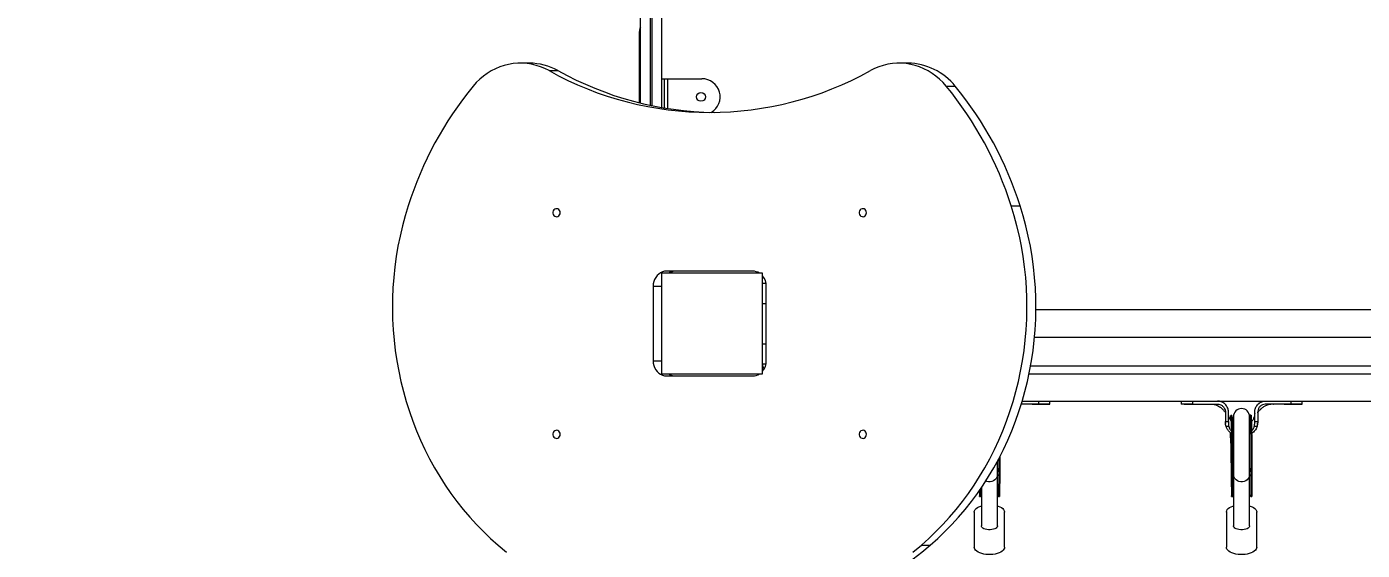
# Model space of a CAD drawing. Header units: millimetres. Extents: x -4213 to 6276, y -6120 to 3870.
# Drawn here: x -1374 to -50, y -673 to -153 of the extents above; entities that cross this region are included whole.
import ezdxf

# ---------------------------------------------------------------- set-up
doc = ezdxf.new("R2010")
doc.units = ezdxf.units.MM
for name, color, linetype in [('DIKOM_ОБЪЕКТ', 7, 'Continuous'), ('DIKOM_РАЗМЕР_ЗОНА', 7, 'Continuous'), ('DIKOM_РАЗМЕР_ОБЪЕКТА', 7, 'Continuous')]:
    doc.layers.add(name, color=color, linetype=linetype)
doc.styles.add('style1', font='arial.ttf', dxfattribs={"width": 0.8})
doc.dimstyles.new('1-50', dxfattribs={"dimtxt": 300, "dimasz": 200, "dimexe": 100, "dimexo": 0, "dimgap": 100, "dimtad": 1, "dimtxsty": 'style1', "dimcen": 200, "dimclrd": 7, "dimclre": 7, "dimclrt": 7, "dimadec": 1, "dimazin": 2, "dimtfac": 1, "dimtmove": 0, "dimatfit": 2, "dimfxl": 0, "dimlwd": 25, "dimlwe": 18, "dimarcsym": 0})

# ---------------------------------------------------------------- blocks, each defined once
blk = doc.blocks.new('*D10')
at = {"layer": 'Defpoints', "color": 0, "transparency": 16777216}
for p in [(-1727.9, 1809.5), (-15.3, -2213.8), (5045.7, -2213.8)]:
    blk.add_point(p, dxfattribs=at)
at = {"layer": 'DIKOM_РАЗМЕР_ОБЪЕКТА', "color": 7, "lineweight": 18, "transparency": 16777216}
for p, q in [((-1727.9, 1809.5), (5145.7, 1809.5)), ((-15.3, -2213.8), (5145.7, -2213.8))]:
    blk.add_line(p, q, dxfattribs=at)
at = {"layer": 'DIKOM_РАЗМЕР_ОБЪЕКТА', "color": 7, "lineweight": 25, "transparency": 16777216}
blk.add_line((5045.7, 1609.5), (5045.7, -2013.8), dxfattribs=at)
at = {"layer": 'DIKOM_РАЗМЕР_ОБЪЕКТА', "color": 7, "transparency": 16777216}
for points in [[(5012.4, 1609.5), (5079.1, 1609.5), (5045.7, 1809.5)], [(5012.4, -2013.8), (5079.1, -2013.8), (5045.7, -2213.8)]]:
    blk.add_solid(points, dxfattribs=at)
at = {"layer": 'DIKOM_РАЗМЕР_ОБЪЕКТА', "color": 7, "transparency": 16777216, "insert": (4792.6, -133.9), "char_height": 300, "attachment_point": 5, "rotation": 90, "style": 'style1'}
blk.add_mtext('4000', dxfattribs=at)
blk = doc.blocks.new('*D11')
at = {"layer": 'Defpoints', "color": 0, "transparency": 16777216}
for p in [(-2152.1, 1385.2), (2355.2, -47.8), (2355.2, -4950.7)]:
    blk.add_point(p, dxfattribs=at)
at = {"layer": 'DIKOM_РАЗМЕР_ОБЪЕКТА', "color": 7, "lineweight": 18, "transparency": 16777216}
for p, q in [((-2152.1, 1385.2), (-2152.1, -5050.7)), ((2355.2, -47.8), (2355.2, -5050.7))]:
    blk.add_line(p, q, dxfattribs=at)
at = {"layer": 'DIKOM_РАЗМЕР_ОБЪЕКТА', "color": 7, "lineweight": 25, "transparency": 16777216}
blk.add_line((-1952.1, -4950.7), (2155.2, -4950.7), dxfattribs=at)
at = {"layer": 'DIKOM_РАЗМЕР_ОБЪЕКТА', "color": 7, "transparency": 16777216}
for points in [[(-1952.1, -4917.4), (-1952.1, -4984), (-2152.1, -4950.7)], [(2155.2, -4917.4), (2155.2, -4984), (2355.2, -4950.7)]]:
    blk.add_solid(points, dxfattribs=at)
at = {"layer": 'DIKOM_РАЗМЕР_ОБЪЕКТА', "color": 7, "transparency": 16777216, "insert": (229.8, -4697.5), "char_height": 300, "attachment_point": 5, "style": 'style1'}
blk.add_mtext('4500', dxfattribs=at)
blk = doc.blocks.new('*D12')
at = {"layer": 'Defpoints', "color": 0, "transparency": 16777216}
for p in [(-2081.4, 3870.1), (324.2, -3713.8), (6175.9, -3713.8)]:
    blk.add_point(p, dxfattribs=at)
at = {"layer": 'DIKOM_РАЗМЕР_ЗОНА', "color": 7, "lineweight": 18, "transparency": 16777216}
for p, q in [((-2081.4, 3870.1), (6275.9, 3870.1)), ((324.2, -3713.8), (6275.9, -3713.8))]:
    blk.add_line(p, q, dxfattribs=at)
at = {"layer": 'DIKOM_РАЗМЕР_ЗОНА', "color": 7, "lineweight": 25, "transparency": 16777216}
blk.add_line((6175.9, 3670.1), (6175.9, -3513.8), dxfattribs=at)
at = {"layer": 'DIKOM_РАЗМЕР_ЗОНА', "color": 7, "transparency": 16777216}
for points in [[(6142.6, 3670.1), (6209.2, 3670.1), (6175.9, 3870.1)], [(6142.6, -3513.8), (6209.2, -3513.8), (6175.9, -3713.8)]]:
    blk.add_solid(points, dxfattribs=at)
at = {"layer": 'DIKOM_РАЗМЕР_ЗОНА', "color": 7, "transparency": 16777216, "insert": (5922.7, -112.7), "char_height": 300, "attachment_point": 5, "rotation": 90, "style": 'style1'}
blk.add_mtext('7600', dxfattribs=at)
blk = doc.blocks.new('*D13')
at = {"layer": 'Defpoints', "color": 0, "transparency": 16777216}
for p in [(-4212.8, 1738.8), (3855.2, -47.8), (3855.2, -6019.8)]:
    blk.add_point(p, dxfattribs=at)
at = {"layer": 'DIKOM_РАЗМЕР_ЗОНА', "color": 7, "lineweight": 18, "transparency": 16777216}
for p, q in [((-4212.8, 1738.8), (-4212.8, -6119.8)), ((3855.2, -47.8), (3855.2, -6119.8))]:
    blk.add_line(p, q, dxfattribs=at)
at = {"layer": 'DIKOM_РАЗМЕР_ЗОНА', "color": 7, "lineweight": 25, "transparency": 16777216}
blk.add_line((-4012.8, -6019.8), (3655.2, -6019.8), dxfattribs=at)
at = {"layer": 'DIKOM_РАЗМЕР_ЗОНА', "color": 7, "transparency": 16777216}
for points in [[(-4012.8, -5986.5), (-4012.8, -6053.1), (-4212.8, -6019.8)], [(3655.2, -5986.5), (3655.2, -6053.1), (3855.2, -6019.8)]]:
    blk.add_solid(points, dxfattribs=at)
at = {"layer": 'DIKOM_РАЗМЕР_ЗОНА', "color": 7, "transparency": 16777216, "insert": (310.3, -5766.6), "char_height": 300, "attachment_point": 5, "style": 'style1'}
blk.add_mtext('8100', dxfattribs=at)

msp = doc.modelspace()

# ---------------------------------------------------------------- linework, layer by layer
at = {"layer": 'DIKOM_ОБЪЕКТ', "color": 7, "linetype": 'Continuous', "lineweight": 15}
for p, q in [((-765.822, -228.89), (-765.822, -99.824)), ((-756.322, -99.824), (-756.322, -231.081)), ((-754.321, -231.504), (-754.321, -99.824)), ((-744.821, -99.824), (-744.821, -233.338)), ((-766.821, -228.642), (-766.821, -157.824)), ((-766.821, -157.824), (-765.822, -157.824)), ((-875.975, -189.375), (-884.855, -189.375)), ((-856.458, -196.781), (-847.578, -196.781)), ((-500.584, -189.375), (-509.463, -189.375)), ((-744.821, -204.824), (-741.821, -204.824)), ((-741.821, -233.856), (-741.821, -204.824)), ((-741.821, -204.824), (-738.821, -204.824)), ((-738.821, -204.824), (-704.821, -204.824)), ((-738.821, -234.345), (-738.821, -204.824)), ((-462.539, -212.272), (-453.66, -212.272)), ((-398.151, -331.048), (-389.272, -331.048)), ((-654.602, -395.824), (-739.716, -395.824)), ((-744.821, -397.824), (-744.821, -497.824)), ((-644.822, -397.824), (-744.821, -397.824)), ((-644.822, -497.824), (-644.822, -397.824)), ((-644.822, -407.824), (-641.284, -407.824)), ((-753.309, -410.824), (-753.309, -484.824)), ((-753.309, -410.824), (-744.821, -410.824)), ((-641.009, -484.824), (-641.009, -410.824)), ((-644.822, -427.824), (-641.009, -427.824)), ((51.178, -434.325), (-373.719, -434.325)), ((-375.085, -461.325), (51.178, -461.325)), ((-644.822, -467.824), (-641.009, -467.824)), ((-753.309, -484.824), (-744.821, -484.824)), ((-644.822, -487.824), (-641.284, -487.824)), ((-378.96, -489.824), (45.179, -489.824)), ((-744.821, -497.824), (-644.822, -497.824)), ((-739.716, -499.824), (-654.602, -499.824)), ((-380.51, -497.824), (25.179, -497.824)), ((-371.104, -527.824), (-388.217, -527.824)), ((-387.308, -524.824), (25.179, -524.824)), ((-371.104, -524.824), (-371.104, -527.824)), ((-365.1, -527.824), (-359.821, -527.824)), ((-359.821, -527.824), (-359.821, -524.824)), ((-229.821, -524.824), (-229.821, -527.824)), ((-222.683, -527.824), (-229.801, -527.824)), ((-218.539, -524.824), (-218.539, -527.824)), ((-218.539, -527.824), (-193.836, -527.824)), ((-152.439, -527.038), (-153.257, -527.786)), ((-121.104, -527.824), (-145.821, -527.824)), ((-121.104, -524.824), (-121.104, -527.824)), ((-115.1, -527.824), (-109.821, -527.824)), ((-109.821, -527.824), (-109.821, -524.824)), ((-185.822, -535.824), (-185.822, -536.824)), ((-185.822, -536.824), (-185.822, -544.963)), ((-182.821, -536.824), (-182.821, -535.824)), ((-182.821, -544.963), (-182.821, -536.824)), ((-179.481, -539.13), (-180.481, -539.143)), ((-177.821, -540.257), (-177.821, -597.726)), ((-161.821, -597.726), (-161.821, -540.257)), ((-160.485, -538.888), (-161.485, -538.901)), ((-156.821, -536.824), (-156.821, -535.824)), ((-156.821, -544.963), (-156.821, -536.824)), ((-153.821, -535.824), (-153.821, -536.824)), ((-153.821, -536.824), (-153.821, -544.963)), ((-185.822, -544.963), (-182.821, -544.963)), ((-185.79, -546.454), (-185.773, -547.175)), ((-185.789, -546.475), (-185.737, -547.172)), ((-182.436, -550.173), (-185.154, -550.173)), ((-154.489, -550.173), (-157.207, -550.173)), ((-156.821, -544.963), (-153.821, -544.963)), ((-153.911, -547.596), (-153.886, -546.901)), ((-180.585, -566.51), (-180.148, -606.464)), ((-411.821, -597.726), (-411.821, -584.308)), ((-410.502, -595.001), (-410.686, -618.509)), ((-410.502, -595.001), (-409.502, -594.989)), ((-409.502, -594.989), (-409.687, -618.497)), ((-179.5, -595.041), (-179.691, -619.427)), ((-179.498, -595.244), (-179.683, -618.752)), ((-179.5, -595.041), (-179.498, -595.244)), ((-179.498, -595.244), (-178.498, -595.231)), ((-178.498, -595.231), (-178.683, -618.739)), ((-178.496, -594.874), (-178.34, -593.744)), ((-160.502, -595.001), (-160.686, -618.509)), ((-160.502, -595.001), (-159.502, -594.989)), ((-159.502, -594.989), (-159.687, -618.497)), ((-411.821, -648.647), (-411.821, -597.726)), ((-177.821, -597.726), (-177.821, -648.647)), ((-161.821, -648.647), (-161.821, -597.726)), ((-429.644, -613.397), (-429.691, -619.427)), ((-429.641, -613.392), (-429.683, -618.752)), ((-429.683, -618.752), (-428.683, -618.739)), ((-429.668, -619.68), (-428.658, -619.667)), ((-428.629, -611.924), (-428.683, -618.739)), ((-427.821, -610.738), (-427.821, -648.647)), ((-410.767, -619.438), (-409.768, -619.426)), ((-410.686, -618.509), (-409.687, -618.497)), ((-179.683, -618.752), (-178.683, -618.739)), ((-179.668, -619.68), (-178.658, -619.667)), ((-160.767, -619.438), (-159.768, -619.426)), ((-160.686, -618.509), (-159.687, -618.497)), ((-434.821, -635.021), (-434.821, -669.861)), ((-404.821, -669.861), (-404.821, -635.021)), ((-184.821, -635.021), (-184.821, -669.861)), ((-154.821, -669.861), (-154.821, -635.021)), ((-487.303, -667.717), (-478.424, -667.717))]:
    msp.add_line(p, q, dxfattribs=at)
at = {"layer": 'DIKOM_ОБЪЕКТ', "color": 7, "linetype": 'Continuous', "lineweight": 15, "flags": 128}
for points in [[(-856.458, -196.781), (-860.614, -194.688), (-864.897, -192.93), (-869.283, -191.517), (-873.75, -190.456), (-878.274, -189.753), (-882.833, -189.411), (-887.402, -189.432), (-891.958, -189.816), (-896.477, -190.56), (-900.936, -191.662), (-905.311, -193.115), (-909.58, -194.912), (-913.721, -197.043), (-917.713, -199.498), (-921.533, -202.263), (-925.164, -205.325), (-928.585, -208.667), (-931.779, -212.272)], [(-462.539, -212.272), (-465.734, -208.667), (-469.155, -205.325), (-472.785, -202.263), (-476.606, -199.498), (-480.597, -197.043), (-484.738, -194.912), (-489.007, -193.115), (-493.383, -191.662), (-497.841, -190.56), (-502.361, -189.816), (-506.917, -189.432), (-511.486, -189.411), (-516.044, -189.753), (-520.569, -190.456), (-525.036, -191.517), (-529.422, -192.93), (-533.704, -194.688), (-537.861, -196.781)], [(-996.167, -331.048), (-999.158, -340.917), (-1001.836, -350.894), (-1004.2, -360.967), (-1006.245, -371.125), (-1007.97, -381.355), (-1009.373, -391.644), (-1010.451, -401.982), (-1011.204, -412.354), (-1011.63, -422.749), (-1011.729, -433.154), (-1011.502, -443.556), (-1010.947, -453.944), (-1010.067, -464.304), (-1008.861, -474.624), (-1007.332, -484.892), (-1005.481, -495.095), (-1003.31, -505.221), (-1000.823, -515.258), (-998.021, -525.193), (-994.909, -535.016), (-991.49, -544.713), (-987.769, -554.274), (-983.749, -563.687), (-979.436, -572.94), (-974.835, -582.023), (-969.951, -590.924), (-964.79, -599.632), (-959.359, -608.138), (-953.663, -616.432), (-947.711, -624.502), (-941.508, -632.339), (-935.063, -639.934), (-928.383, -647.278), (-921.476, -654.362), (-914.351, -661.178), (-907.015, -667.717)], [(-845.358, -337.824), (-845.519, -336.645), (-845.988, -335.571), (-846.723, -334.697), (-847.659, -334.101), (-848.712, -333.836), (-849.79, -333.925), (-850.796, -334.36), (-851.64, -335.104), (-852.249, -336.089), (-852.568, -337.228), (-852.568, -338.421), (-852.249, -339.56), (-851.64, -340.545), (-850.796, -341.289), (-849.79, -341.724), (-848.712, -341.813), (-847.659, -341.548), (-846.723, -340.952), (-845.988, -340.078), (-845.519, -339.004), (-845.358, -337.824)], [(-541.711, -337.824), (-541.872, -336.645), (-542.34, -335.571), (-543.075, -334.697), (-544.011, -334.101), (-545.065, -333.836), (-546.142, -333.925), (-547.148, -334.36), (-547.993, -335.104), (-548.601, -336.089), (-548.92, -337.228), (-548.92, -338.421), (-548.601, -339.56), (-547.993, -340.545), (-547.148, -341.289), (-546.142, -341.724), (-545.065, -341.813), (-544.011, -341.548), (-543.075, -340.952), (-542.34, -340.078), (-541.872, -339.004), (-541.711, -337.824)], [(-487.303, -667.717), (-479.968, -661.178), (-472.843, -654.362), (-465.936, -647.278), (-459.256, -639.934), (-452.811, -632.339), (-446.608, -624.502), (-440.655, -616.432), (-434.96, -608.138), (-429.529, -599.632), (-424.368, -590.924), (-419.484, -582.023), (-414.882, -572.94), (-410.569, -563.687), (-406.55, -554.274), (-402.828, -544.713), (-399.409, -535.016), (-396.297, -525.193), (-393.496, -515.258), (-391.008, -505.221), (-388.838, -495.095), (-386.987, -484.892), (-385.458, -474.624), (-384.252, -464.304), (-383.371, -453.944), (-382.817, -443.556), (-382.589, -433.154), (-382.689, -422.749), (-383.115, -412.354), (-383.868, -401.982), (-384.946, -391.644), (-386.348, -381.355), (-388.073, -371.125), (-390.119, -360.967), (-392.482, -350.894), (-395.161, -340.917), (-398.151, -331.048)], [(-478.424, -667.717), (-471.088, -661.178), (-463.963, -654.362), (-457.056, -647.278), (-450.376, -639.934), (-443.931, -632.339), (-437.728, -624.502), (-431.776, -616.432), (-426.08, -608.138), (-420.649, -599.632), (-415.488, -590.924), (-410.604, -582.023), (-406.003, -572.94), (-401.69, -563.687), (-397.67, -554.274), (-393.948, -544.713), (-390.53, -535.016), (-387.418, -525.193), (-384.616, -515.258), (-382.129, -505.221), (-379.958, -495.095), (-378.107, -484.892), (-376.578, -474.624), (-375.372, -464.304), (-374.492, -453.944), (-373.937, -443.556), (-373.71, -433.154), (-373.809, -422.749), (-374.235, -412.354), (-374.988, -401.982), (-376.066, -391.644), (-377.469, -381.355), (-379.194, -371.125), (-381.239, -360.967), (-383.603, -350.894), (-386.281, -340.917), (-389.272, -331.048)], [(-739.716, -395.824), (-741.843, -396.009), (-743.917, -396.559), (-745.887, -397.459), (-747.706, -398.689), (-749.328, -400.218), (-750.713, -402.008), (-751.828, -404.015), (-752.644, -406.189), (-753.142, -408.478), (-753.309, -410.824)], [(-753.309, -484.824), (-753.142, -487.171), (-752.644, -489.46), (-751.828, -491.634), (-750.713, -493.641), (-749.328, -495.431), (-747.706, -496.96), (-745.887, -498.19), (-743.917, -499.09), (-741.843, -499.64), (-739.716, -499.824)], [(-180.662, -543.836), (-180.649, -542.764), (-180.622, -541.365), (-180.59, -540.297), (-180.551, -539.571), (-180.508, -539.197), (-180.459, -539.179), (-180.406, -539.516), (-180.349, -540.206), (-180.29, -541.239), (-180.228, -542.604), (-180.164, -544.286), (-180.1, -546.265), (-180.035, -548.518), (-179.971, -551.02), (-179.908, -553.741), (-179.847, -556.651), (-179.789, -559.716), (-179.735, -562.901), (-179.684, -566.168), (-179.638, -569.482), (-179.598, -572.803), (-179.562, -576.093), (-179.533, -579.315), (-179.51, -582.432), (-179.494, -585.407), (-179.485, -588.207), (-179.482, -590.799), (-179.487, -593.154), (-179.498, -595.244)], [(-179.481, -539.13), (-179.459, -539.166), (-179.406, -539.504), (-179.35, -540.193), (-179.29, -541.226), (-179.228, -542.591), (-179.164, -544.273), (-179.1, -546.252), (-179.035, -548.505), (-178.971, -551.007), (-178.908, -553.728), (-178.848, -556.638), (-178.79, -559.703), (-178.735, -562.888), (-178.684, -566.156), (-178.639, -569.469), (-178.598, -572.79), (-178.563, -576.08), (-178.533, -579.302), (-178.511, -582.419), (-178.494, -585.394), (-178.485, -588.194), (-178.482, -590.786), (-178.487, -593.141), (-178.498, -595.231)], [(-161.688, -546.758), (-161.686, -546.243), (-161.672, -544.235), (-161.652, -542.521), (-161.626, -541.122), (-161.593, -540.054), (-161.555, -539.329), (-161.511, -538.955), (-161.463, -538.936), (-161.41, -539.274), (-161.353, -539.963), (-161.293, -540.996), (-161.231, -542.362), (-161.168, -544.043), (-161.103, -546.022), (-161.039, -548.276), (-160.974, -550.777), (-160.912, -553.499), (-160.851, -556.409), (-160.793, -559.473), (-160.738, -562.658), (-160.688, -565.926), (-160.642, -569.239), (-160.601, -572.56), (-160.566, -575.851), (-160.537, -579.073), (-160.514, -582.189), (-160.498, -585.164), (-160.488, -587.964), (-160.486, -590.556), (-160.49, -592.911), (-160.502, -595.001), (-160.502, -595.001)], [(-160.485, -538.888), (-160.463, -538.924), (-160.41, -539.261), (-160.353, -539.95), (-160.294, -540.984), (-160.232, -542.349), (-160.168, -544.031), (-160.103, -546.01), (-160.039, -548.263), (-159.975, -550.765), (-159.912, -553.486), (-159.851, -556.396), (-159.793, -559.461), (-159.739, -562.645), (-159.688, -565.913), (-159.642, -569.227), (-159.601, -572.548), (-159.566, -575.838), (-159.537, -579.06), (-159.514, -582.176), (-159.498, -585.152), (-159.489, -587.951), (-159.486, -590.544), (-159.49, -592.898), (-159.502, -594.989)], [(-845.358, -557.824), (-845.519, -556.645), (-845.988, -555.571), (-846.723, -554.697), (-847.659, -554.101), (-848.712, -553.836), (-849.79, -553.925), (-850.796, -554.36), (-851.64, -555.104), (-852.249, -556.089), (-852.568, -557.228), (-852.568, -558.421), (-852.249, -559.56), (-851.64, -560.545), (-850.796, -561.289), (-849.79, -561.724), (-848.712, -561.813), (-847.659, -561.548), (-846.723, -560.952), (-845.988, -560.078), (-845.519, -559.004), (-845.358, -557.824)], [(-541.711, -557.824), (-541.872, -556.645), (-542.34, -555.571), (-543.075, -554.697), (-544.011, -554.101), (-545.065, -553.836), (-546.142, -553.925), (-547.148, -554.36), (-547.993, -555.104), (-548.601, -556.089), (-548.92, -557.228), (-548.92, -558.421), (-548.601, -559.56), (-547.993, -560.545), (-547.148, -561.289), (-546.142, -561.724), (-545.065, -561.813), (-544.011, -561.548), (-543.075, -560.952), (-542.34, -560.078), (-541.872, -559.004), (-541.711, -557.824)], [(-180.585, -566.51), (-180.618, -563.235), (-180.646, -560.04), (-180.666, -556.962), (-180.67, -556.237)], [(-410.516, -581.856), (-410.514, -582.189), (-410.498, -585.164), (-410.488, -587.964), (-410.486, -590.556), (-410.49, -592.911), (-410.502, -595.001)], [(-409.53, -579.967), (-409.514, -582.176), (-409.498, -585.152), (-409.489, -587.951), (-409.486, -590.544), (-409.49, -592.898), (-409.502, -594.989)], [(-178.34, -593.744), (-178.337, -593.73), (-177.821, -592.351)], [(-411.821, -597.726), (-411.927, -598.911), (-412.39, -600.437), (-413.2, -601.837), (-414.32, -603.044), (-415.697, -604.002), (-417.267, -604.668), (-418.956, -605.008), (-420.686, -605.008), (-422.376, -604.668), (-423.527, -604.218)], [(-161.821, -597.726), (-161.927, -598.911), (-162.39, -600.437), (-163.2, -601.837), (-164.32, -603.044), (-165.697, -604.002), (-167.267, -604.668), (-168.956, -605.008), (-170.686, -605.008), (-172.376, -604.668), (-173.946, -604.002), (-175.323, -603.044), (-176.443, -601.837), (-177.253, -600.437), (-177.716, -598.911), (-177.821, -597.726)], [(-434.821, -635.021), (-434.81, -634.738), (-434.547, -633.618), (-433.939, -632.53), (-432.999, -631.5), (-431.751, -630.553), (-430.223, -629.711), (-428.451, -628.993), (-427.821, -628.787)], [(-411.821, -628.787), (-411.192, -628.993), (-409.42, -629.711), (-407.892, -630.553), (-406.644, -631.5), (-405.704, -632.53), (-405.096, -633.618), (-404.832, -634.738), (-404.821, -635.021)], [(-184.821, -635.021), (-184.81, -634.738), (-184.547, -633.618), (-183.939, -632.53), (-182.999, -631.5), (-181.751, -630.553), (-180.223, -629.711), (-178.451, -628.993), (-177.821, -628.787)], [(-161.821, -628.787), (-161.192, -628.993), (-159.42, -629.711), (-157.892, -630.553), (-156.644, -631.5), (-155.704, -632.53), (-155.096, -633.618), (-154.832, -634.738), (-154.821, -635.021)], [(-411.821, -648.647), (-411.927, -649.283), (-412.39, -650.102), (-413.2, -650.853), (-414.32, -651.501), (-415.697, -652.015), (-417.267, -652.372), (-418.956, -652.555), (-420.686, -652.555), (-422.376, -652.372), (-423.946, -652.015), (-425.323, -651.501), (-426.443, -650.853), (-427.253, -650.102), (-427.716, -649.283), (-427.821, -648.647)], [(-161.821, -648.647), (-161.927, -649.283), (-162.39, -650.102), (-163.2, -650.853), (-164.32, -651.501), (-165.697, -652.015), (-167.267, -652.372), (-168.956, -652.555), (-170.686, -652.555), (-172.376, -652.372), (-173.946, -652.015), (-175.323, -651.501), (-176.443, -650.853), (-177.253, -650.102), (-177.716, -649.283), (-177.821, -648.647)], [(-907.015, -667.717), (-898.626, -674.707)], [(-688.279, -747.314), (-683.024, -747.269), (-672.517, -746.912), (-662.025, -746.198), (-651.558, -745.128), (-641.126, -743.703), (-630.739, -741.923), (-620.406, -739.792), (-610.137, -737.311), (-599.943, -734.482), (-589.832, -731.307), (-579.815, -727.791), (-569.901, -723.936), (-560.099, -719.746), (-550.418, -715.225), (-540.868, -710.378), (-531.458, -705.208), (-522.197, -699.72), (-513.093, -693.921), (-504.156, -687.815), (-495.393, -681.408), (-486.813, -674.707), (-478.424, -667.717)], [(-495.692, -674.707), (-487.303, -667.717)], [(-404.821, -669.861), (-404.92, -670.706), (-405.358, -671.813), (-406.134, -672.875), (-407.231, -673.866), (-408.623, -674.764), (-410.278, -675.546), (-412.156, -676.195), (-414.214, -676.696), (-416.404, -677.036), (-418.673, -677.208), (-420.97, -677.208), (-423.239, -677.036), (-425.429, -676.696), (-427.487, -676.195), (-429.365, -675.546), (-431.02, -674.764), (-432.412, -673.866), (-433.509, -672.875), (-434.285, -671.813), (-434.723, -670.706), (-434.821, -669.861)], [(-154.821, -669.861), (-154.92, -670.706), (-155.358, -671.813), (-156.134, -672.875), (-157.231, -673.866), (-158.623, -674.764), (-160.278, -675.546), (-162.156, -676.195), (-164.214, -676.696), (-166.404, -677.036), (-168.673, -677.208), (-170.97, -677.208), (-173.239, -677.036), (-175.429, -676.696), (-177.487, -676.195), (-179.365, -675.546), (-181.02, -674.764), (-182.412, -673.866), (-183.509, -672.875), (-184.285, -671.813), (-184.723, -670.706), (-184.821, -669.861)]]:
    msp.add_lwpolyline(points, dxfattribs=at)
at = {"layer": 'DIKOM_ОБЪЕКТ', "color": 7, "linetype": 'Continuous', "lineweight": 15}
msp.add_circle((-705.821, -222.824), 4.4, dxfattribs=at)
for centre, radius, start, end in [((-756.821, -157.824), 10, 154.158067, 180), ((-876.073, -247.897), 58.522, 60.861649, 89.904059), ((-697.159, 88.522), 326.763, 240.823298, 299.176702), ((-687.51, 90.722), 329.059, 240.893113, 269.092923), ((-501.255, -250.283), 60.911, 38.611879, 89.368154), ((-704.821, -222.824), 18, 301.053801, 90), ((-654.143, -439.617), 358.842, 140.68738, 162.389069), ((-740.173, -439.615), 358.839, 17.610875, 39.312766), ((-731.292, -439.615), 358.838, 17.610901, 39.312829), ((-730.785, -408.496), 12.671, 90.232931, 122.631552), ((-654.654, -408.496), 12.671, 57.368448, 89.767069), ((-656.808, -410.701), 15.8, 359.5507, 40.650989), ((-656.858, -484.93), 15.849, 319.416438, 0.381872), ((-634.821, -487.824), 10, 180, 212.123596), ((-730.785, -487.154), 12.671, 237.367295, 269.768221), ((-654.654, -487.154), 12.671, 270.231779, 302.632705), ((-169.821, -540.257), 8, 0, 180), ((-179.43, -565.132), 1.798, 230.042755, 263.990703), ((-416.762, -595.227), 6.264, 2.067693, 37.940263), ((-166.762, -595.227), 6.264, 2.067693, 37.940263)]:
    msp.add_arc(centre, radius, start, end, dxfattribs=at)
for points, knots in [([(-388.16, -527.838), (-388.111, -527.838), (-388.014, -527.839), (-387.917, -527.839), (-387.868, -527.839)], [0, 0, 0, 0, 0.49959248, 1, 1, 1, 1]), ([(-384.272, -527.825), (-384.302, -527.825), (-384.336, -527.824), (-384.294, -527.825), (-384.288, -527.825)], [0, 0, 0, 0, 0.86449705, 1, 1, 1, 1]), ([(-377.426, -527.824), (-376.115, -527.825), (-373.607, -527.826), (-371.647, -527.826), (-370.712, -527.826)], [0, 0, 0, 0, 0.52253261, 1, 1, 1, 1]), ([(-372.695, -527.826), (-371.397, -527.826), (-368.908, -527.825), (-366.572, -527.825), (-365.455, -527.824)], [0, 0, 0, 0, 0.5218511, 1, 1, 1, 1]), ([(-359.842, -527.824), (-359.836, -527.824), (-359.743, -527.824), (-360.1, -527.824), (-360.953, -527.824), (-362.39, -527.824), (-364.327, -527.824), (-367.099, -527.824), (-369.597, -527.824), (-371.104, -527.824)], [0, 0, 0, 0, 0.01229612, 0.1651441, 0.31368287, 0.46653105, 0.61507189, 0.76791897, 1, 1, 1, 1]), ([(-368.095, -527.825), (-367.479, -527.825), (-366.266, -527.824), (-365.485, -527.824), (-365.1, -527.824)], [0, 0, 0, 0, 0.50794415, 1, 1, 1, 1]), ([(-218.539, -527.824), (-218.622, -527.824), (-219.037, -527.825), (-220.751, -527.825), (-223.166, -527.824), (-225.703, -527.824), (-227.54, -527.824), (-228.875, -527.824), (-229.687, -527.824), (-229.764, -527.824), (-229.801, -527.824)], [0, 0, 0, 0, 0.01237724, 0.06189501, 0.26112696, 0.40963759, 0.56245328, 0.71096552, 0.86378272, 1, 1, 1, 1]), ([(-226.717, -527.824), (-225.803, -527.824), (-222.67, -527.824), (-219.532, -527.825), (-217.31, -527.826)], [0, 0, 0, 0, 0.29164521, 1, 1, 1, 1]), ([(-219.192, -527.826), (-218.259, -527.826), (-216.307, -527.826), (-213.807, -527.825), (-212.5, -527.824)], [0, 0, 0, 0, 0.47755232, 1, 1, 1, 1]), ([(-199.251, -527.841), (-199.186, -527.841), (-199.055, -527.841), (-198.919, -527.841), (-198.851, -527.841)], [0, 0, 0, 0, 0.49843382, 1, 1, 1, 1]), ([(-198.792, -527.824), (-198.479, -527.84), (-197.878, -527.87), (-196.348, -528.216), (-194.794, -528.767), (-193.289, -529.48), (-192.049, -530.212), (-190.932, -530.978), (-189.985, -531.71), (-188.93, -532.662), (-187.875, -533.802), (-186.96, -534.675), (-186.31, -535.39), (-185.997, -535.837), (-185.919, -536.04), (-185.9, -536.089), (-185.889, -536.118), (-185.88, -536.142), (-185.869, -536.17), (-185.842, -536.253), (-185.844, -536.263), (-185.829, -536.369), (-185.824, -536.405), (-185.818, -536.726), (-185.82, -537.129), (-185.822, -537.477)], [0, 0, 0, 0, 0.12410668, 0.23810061, 0.33991782, 0.42564581, 0.50832697, 0.55790151, 0.61127445, 0.67613582, 0.75721567, 0.82399391, 0.86458613, 0.88378632, 0.88717823, 0.88851369, 0.88967822, 0.89077455, 0.89190088, 0.89448188, 0.91179146, 0.92507839, 0.93280881, 0.94195512, 1, 1, 1, 1]), ([(-193.836, -527.824), (-193.744, -527.825), (-193.282, -527.83), (-192.077, -527.956), (-190.138, -528.578), (-188.033, -530.082), (-186.465, -532.319), (-185.87, -534.36), (-185.831, -535.54), (-185.822, -535.824)], [0, 0, 0, 0, 0.02208694, 0.11061869, 0.28901967, 0.50288962, 0.7177143, 0.93183141, 1, 1, 1, 1]), ([(-182.821, -535.824), (-182.822, -535.74), (-182.825, -535.314), (-182.943, -533.661), (-183.742, -530.913), (-185.938, -527.854), (-189.019, -525.7), (-191.821, -524.889), (-193.438, -524.837), (-193.822, -524.824)], [0, 0, 0, 0, 0.01480897, 0.07410884, 0.28878009, 0.50345872, 0.71803716, 0.93308344, 1, 1, 1, 1]), ([(-156.821, -535.824), (-156.821, -535.74), (-156.818, -535.314), (-156.698, -533.654), (-155.894, -530.891), (-153.679, -527.825), (-150.58, -525.678), (-147.789, -524.886), (-146.188, -524.836), (-145.821, -524.824)], [0, 0, 0, 0, 0.0148095, 0.07411091, 0.29004016, 0.50596586, 0.72094317, 0.93600835, 1, 1, 1, 1]), ([(-153.821, -536.647), (-153.821, -536.553), (-153.821, -536.375), (-153.805, -536.329), (-153.804, -536.281), (-153.783, -536.201), (-153.772, -536.167), (-153.761, -536.139), (-153.748, -536.104), (-153.725, -536.043), (-153.631, -535.798), (-153.091, -535.104), (-152.188, -534.192), (-150.991, -532.928), (-149.904, -531.922), (-149.023, -531.209), (-148.102, -530.553), (-147.006, -529.85), (-145.58, -529.08), (-143.837, -528.368), (-142.016, -527.889), (-141.318, -527.847), (-140.951, -527.824)], [0, 0, 0, 0, 0.01818963, 0.03439423, 0.05285316, 0.05671531, 0.05831657, 0.05978152, 0.06126071, 0.06295097, 0.06743717, 0.09196942, 0.17106236, 0.2686356, 0.33757369, 0.39636817, 0.44278869, 0.5021882, 0.59349819, 0.71096536, 0.84791357, 1, 1, 1, 1]), ([(-145.821, -527.824), (-146.047, -527.83), (-147.166, -527.86), (-149.157, -528.389), (-151.429, -529.905), (-153.065, -532.093), (-153.753, -534.194), (-153.806, -535.457), (-153.821, -535.824)], [0, 0, 0, 0, 0.05412648, 0.26832976, 0.48253236, 0.69728548, 0.91198257, 1, 1, 1, 1]), ([(-152.701, -527.24), (-152.756, -527.285), (-152.867, -527.374), (-152.987, -527.478), (-153.047, -527.53)], [0, 0, 0, 0, 0.4998137, 1, 1, 1, 1]), ([(-138.16, -527.838), (-138.111, -527.838), (-138.014, -527.839), (-137.917, -527.839), (-137.868, -527.839)], [0, 0, 0, 0, 0.49959248, 1, 1, 1, 1]), ([(-134.272, -527.825), (-134.302, -527.825), (-134.336, -527.824), (-134.294, -527.825), (-134.288, -527.825)], [0, 0, 0, 0, 0.86449705, 1, 1, 1, 1]), ([(-127.426, -527.824), (-126.115, -527.825), (-123.607, -527.826), (-121.647, -527.826), (-120.712, -527.826)], [0, 0, 0, 0, 0.52253261, 1, 1, 1, 1]), ([(-122.695, -527.826), (-121.397, -527.826), (-118.908, -527.825), (-116.572, -527.825), (-115.455, -527.824)], [0, 0, 0, 0, 0.5218511, 1, 1, 1, 1]), ([(-109.842, -527.824), (-109.836, -527.824), (-109.743, -527.824), (-110.1, -527.824), (-110.953, -527.824), (-112.39, -527.824), (-114.327, -527.824), (-117.099, -527.824), (-119.597, -527.824), (-121.104, -527.824)], [0, 0, 0, 0, 0.01229612, 0.1651441, 0.31368287, 0.46653105, 0.61507189, 0.76791897, 1, 1, 1, 1]), ([(-118.095, -527.825), (-117.479, -527.825), (-116.266, -527.824), (-115.485, -527.824), (-115.1, -527.824)], [0, 0, 0, 0, 0.50794415, 1, 1, 1, 1]), ([(-179.637, -545.225), (-179.933, -544.907), (-180.898, -543.869), (-182.003, -541.631), (-182.691, -539.146), (-182.819, -537.492), (-182.821, -536.879), (-182.821, -536.811)], [0, 0, 0, 0, 0.14157936, 0.46104683, 0.80015244, 0.97762648, 1, 1, 1, 1]), ([(-156.821, -536.759), (-156.822, -536.852), (-156.822, -537.023), (-156.83, -537.349), (-156.867, -538.036), (-157.056, -539.596), (-157.742, -541.856), (-158.835, -543.992), (-159.803, -545.027), (-160.125, -545.37)], [0, 0, 0, 0, 0.03066908, 0.05686184, 0.10516801, 0.2513351, 0.55199916, 0.85128167, 1, 1, 1, 1]), ([(-185.822, -546.043), (-185.822, -545.95), (-185.822, -545.591), (-185.822, -545.231), (-185.822, -544.963)], [0, 0, 0, 0, 0.25632988, 1, 1, 1, 1]), ([(-185.154, -550.173), (-185.349, -549.514), (-185.746, -548.174), (-185.796, -546.763), (-185.822, -546.046)], [0, 0, 0, 0, 0.49160792, 1, 1, 1, 1]), ([(-179.667, -557.03), (-180.401, -556.483), (-181.898, -555.369), (-183.863, -553.08), (-184.701, -551.194), (-185.154, -550.173)], [0, 0, 0, 0, 0.30647302, 0.62454496, 1, 1, 1, 1]), ([(-182.821, -544.963), (-182.822, -545.048), (-182.822, -545.473), (-182.817, -546.237), (-182.853, -547.906), (-182.614, -549.205), (-182.436, -550.173)], [0, 0, 0, 0, 0.04844512, 0.24225847, 0.43607383, 1, 1, 1, 1]), ([(-182.436, -550.173), (-182.221, -550.745), (-181.633, -552.31), (-180.666, -553.857), (-179.761, -554.529), (-179.718, -554.561)], [0, 0, 0, 0, 0.3548693, 0.96914109, 1, 1, 1, 1]), ([(-179.354, -544.405), (-179.378, -544.407), (-179.474, -544.414), (-179.594, -544.809), (-179.747, -545.68), (-179.811, -547.388), (-179.818, -549.532), (-179.778, -552.016), (-179.712, -554.704), (-179.64, -558.329), (-179.576, -561.877), (-179.522, -565.296), (-179.486, -567.716), (-179.448, -570.601), (-179.408, -573.948), (-179.37, -577.699), (-179.341, -581.367), (-179.321, -584.816), (-179.311, -587.947), (-179.31, -590.993), (-179.32, -592.712), (-179.324, -593.599)], [0, 0, 0, 0, 0.0104661, 0.0427465, 0.10539373, 0.1651964, 0.22176124, 0.27476757, 0.32494577, 0.37381442, 0.46755941, 0.49873244, 0.53619099, 0.58085909, 0.63273165, 0.69180065, 0.75805796, 0.81248843, 0.87095861, 0.93346422, 1, 1, 1, 1]), ([(-177.821, -546.983), (-178.089, -546.811), (-178.583, -546.494), (-178.947, -546.034), (-179.113, -545.824)], [0, 0, 0, 0, 0.54223512, 1, 1, 1, 1]), ([(-177.821, -544.351), (-177.878, -544.288), (-178.129, -544.009), (-178.23, -543.93), (-178.275, -544.018), (-178.281, -544.029)], [0, 0, 0, 0, 0.20313646, 0.89705361, 1, 1, 1, 1]), ([(-159.892, -554.494), (-159.739, -554.361), (-158.707, -553.467), (-157.807, -551.928), (-157.321, -550.506), (-157.207, -550.173)], [0, 0, 0, 0, 0.11817991, 0.79309796, 1, 1, 1, 1]), ([(-154.489, -550.173), (-154.659, -550.609), (-155.318, -552.3), (-156.864, -554.422), (-158.641, -556.124), (-159.563, -556.721), (-159.843, -556.902)], [0, 0, 0, 0, 0.16125587, 0.62502551, 0.88621406, 1, 1, 1, 1]), ([(-157.207, -550.173), (-157.184, -550.092), (-157.067, -549.689), (-156.843, -548.633), (-156.815, -546.962), (-156.819, -545.632), (-156.821, -544.963)], [0, 0, 0, 0, 0.04836485, 0.24212965, 0.61894583, 1, 1, 1, 1]), ([(-153.821, -546.043), (-153.845, -546.738), (-153.893, -548.149), (-154.288, -549.491), (-154.489, -550.173)], [0, 0, 0, 0, 0.492165, 1, 1, 1, 1]), ([(-153.821, -544.963), (-153.821, -545.055), (-153.821, -545.415), (-153.821, -545.775), (-153.821, -546.043)], [0, 0, 0, 0, 0.25631684, 1, 1, 1, 1]), ([(-180.148, -606.464), (-180.143, -607.029), (-180.133, -608.16), (-180.053, -609.719), (-179.919, -610.782), (-179.686, -611.122), (-179.627, -611.208)], [0, 0, 0, 0, 0.30064735, 0.6013805, 0.89880235, 1, 1, 1, 1]), ([(-429.69, -619.427), (-429.69, -619.422), (-429.697, -619.34), (-429.69, -619.035), (-429.683, -618.752)], [0, 0, 0, 0, 0.06915504, 1, 1, 1, 1]), ([(-428.683, -618.739), (-428.687, -619.019), (-428.696, -619.581), (-428.684, -619.751), (-428.486, -619.382), (-428.185, -618.803), (-427.88, -618.38), (-427.821, -618.299)], [0, 0, 0, 0, 0.24101502, 0.48210936, 0.71995265, 0.94603747, 1, 1, 1, 1]), ([(-411.821, -618), (-411.695, -618.162), (-411.291, -618.677), (-410.949, -619.253), (-410.742, -619.518), (-410.695, -619.302), (-410.689, -618.772), (-410.686, -618.509)], [0, 0, 0, 0, 0.10705773, 0.3398855, 0.55807124, 0.78117309, 1, 1, 1, 1]), ([(-409.687, -618.497), (-409.687, -618.789), (-409.687, -619.326), (-409.743, -619.369), (-409.769, -619.388)], [0, 0, 0, 0, 0.54328642, 1, 1, 1, 1]), ([(-179.69, -619.427), (-179.69, -619.422), (-179.697, -619.34), (-179.69, -619.035), (-179.683, -618.752)], [0, 0, 0, 0, 0.06915504, 1, 1, 1, 1]), ([(-178.683, -618.739), (-178.687, -619.019), (-178.696, -619.581), (-178.684, -619.751), (-178.486, -619.382), (-178.185, -618.803), (-177.88, -618.38), (-177.821, -618.299)], [0, 0, 0, 0, 0.24101502, 0.48210936, 0.71995265, 0.94603747, 1, 1, 1, 1]), ([(-161.821, -618), (-161.695, -618.162), (-161.291, -618.677), (-160.949, -619.253), (-160.742, -619.518), (-160.695, -619.302), (-160.689, -618.772), (-160.686, -618.509)], [0, 0, 0, 0, 0.10705773, 0.3398855, 0.55807124, 0.78117309, 1, 1, 1, 1]), ([(-159.687, -618.497), (-159.687, -618.789), (-159.687, -619.326), (-159.743, -619.369), (-159.769, -619.388)], [0, 0, 0, 0, 0.54328642, 1, 1, 1, 1])]:
    msp.add_open_spline(points, degree=3, knots=knots, dxfattribs=at)

# ---------------------------------------------------------------- dimensions: what is measured, and where the dimension line sits
at = {"layer": 'DIKOM_РАЗМЕР_ЗОНА'}
dim = msp.add_linear_dim(base=(6175.905, -3713.814), p1=(-2081.415, 3870.14), p2=(324.174, -3713.814), angle=90, text='7600', dimstyle='1-50', dxfattribs=at)
dim.commit()
dim.dimension.update_dxf_attribs({"geometry": '*D12', "text_midpoint": (6175.905, -112.661), "dimtype": 160})
dim = msp.add_linear_dim(base=(3855.179, -6019.794), p1=(-4212.782, 1738.764), p2=(3855.179, -47.824), text='8100', dimstyle='1-50', dxfattribs=at)
dim.commit()
dim.dimension.update_dxf_attribs({"geometry": '*D13', "text_midpoint": (310.333, -6019.794), "dimtype": 160})
at = {"layer": 'DIKOM_РАЗМЕР_ОБЪЕКТА'}
dim = msp.add_linear_dim(base=(5045.733, -2213.814), p1=(-1727.861, 1809.479), p2=(-15.262, -2213.814), angle=90, text='4000', dimstyle='1-50', dxfattribs=at)
dim.commit()
dim.dimension.update_dxf_attribs({"geometry": '*D10', "text_midpoint": (5045.733, -133.859), "dimtype": 160})
dim = msp.add_linear_dim(base=(2355.179, -4950.697), p1=(-2152.125, 1385.215), p2=(2355.179, -47.824), text='4500', dimstyle='1-50', dxfattribs=at)
dim.commit()
dim.dimension.update_dxf_attribs({"geometry": '*D11', "text_midpoint": (229.847, -4950.697), "dimtype": 160})

doc.saveas('drawing.dxf')
